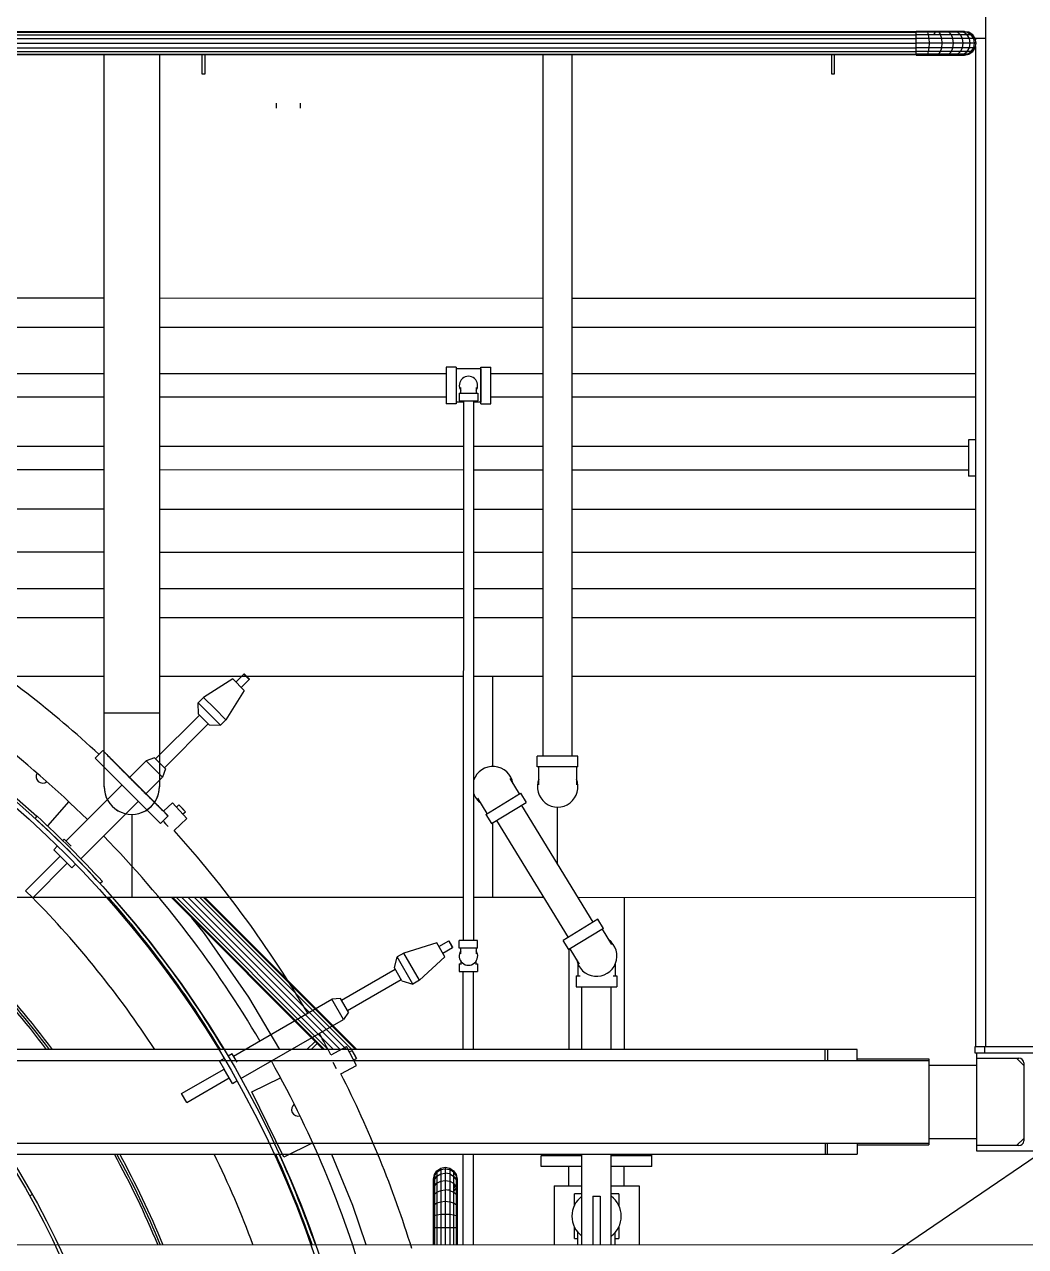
# Model space of a CAD drawing. Header units: metres. Extents: x 0 to 63075, y 0 to 44550.
# Drawn here: x 54306.4 to 54617.4, y 39124.4 to 39504 of the extents above; entities that cross this region are included whole.
import ezdxf

# ---------------------------------------------------------------- set-up
doc = ezdxf.new("R2010")
doc.units = ezdxf.units.M
doc.header["$LTSCALE"] = 75
for name, color, linetype in [('GSB', 7, 'Continuous'), ('ML6', 1, 'Continuous'), ('SDM', 7, 'Continuous'), ('SL1', 8, 'Continuous')]:
    doc.layers.add(name, color=color, linetype=linetype)
doc.styles.add('ROMANS', font='ROMANS.SHX')
doc.dimstyles.new('75___1-75', dxfattribs={"dimscale": 75, "dimtxt": 2.5, "dimasz": 2, "dimexe": 1.5, "dimexo": 1, "dimgap": 0.5, "dimtad": 1, "dimdec": 0, "dimzin": 12, "dimtxsty": 'ROMANS', "dimcen": 0, "dimclrd": 256, "dimclre": 256, "dimclrt": 3, "dimazin": 3, "dimtfac": 1, "dimtdec": 0, "dimtmove": 0, "dimatfit": 0, "dimfxl": 1, "dimlwd": -1, "dimlwe": -1, "dimarcsym": 0})

# ---------------------------------------------------------------- blocks, each defined once
blk = doc.blocks.new('A$C6bae614f')
at = {"layer": 'SL1'}
for p, q in [((377787.8, 40386), (377787.6, 35768.1)), ((373368.7, 37868.2), (377643.7, 37868)), ((373368.7, 37866.3), (377643.7, 37866.2)), ((377743.7, 37868), (377643.7, 37868)), ((377643.7, 37866.2), (377643.7, 37868)), ((377643.7, 37860.9), (377643.7, 37866.2)), ((377753, 37866.2), (377643.7, 37866.2)), ((377668, 37866.2), (377665.9, 37868)), ((377669.8, 37860.9), (377668, 37866.2)), ((377683, 37866.2), (377679.6, 37860.9)), ((377691.1, 37866.2), (377687.1, 37868)), ((377691.1, 37866.2), (377694.6, 37860.9)), ((377706, 37868), (377700.2, 37866.2)), ((377706, 37868), (377711.9, 37866.2)), ((377716.8, 37860.9), (377711.9, 37866.2)), ((377729.2, 37866.2), (377721.9, 37868)), ((377735.4, 37860.9), (377729.2, 37866.2)), ((377742.2, 37866.2), (377733.8, 37868)), ((377750.3, 37866.2), (377741.2, 37868)), ((377749.3, 37860.9), (377742.2, 37866.2)), ((377743.7, 37868), (377742.4, 37867.8)), ((377743.7, 37868), (377753, 37866.2)), ((377750.3, 37866.2), (377758, 37860.9)), ((377760.9, 37860.9), (377753, 37866.2)), ((373368.7, 37861), (377643.7, 37860.9)), ((373368.7, 37853.1), (377643.7, 37853)), ((373368.7, 37843.8), (377643.7, 37843.6)), ((377760.9, 37860.9), (377643.7, 37860.9)), ((377643.7, 37853), (377643.7, 37860.9)), ((377643.7, 37843.6), (377643.7, 37853)), ((377766.2, 37853), (377643.7, 37853)), ((377643.7, 37834.3), (377643.7, 37843.6)), ((377768.1, 37843.6), (377643.7, 37843.6)), ((377670.9, 37853), (377669.8, 37860.9)), ((377671.4, 37843.6), (377670.9, 37853)), ((377670.9, 37834.3), (377671.4, 37843.6)), ((377696.8, 37853), (377694.6, 37860.9)), ((377697.7, 37843.6), (377696.8, 37853)), ((377696.8, 37834.3), (377697.7, 37843.6)), ((377720.1, 37853), (377716.8, 37860.9)), ((377721.2, 37843.6), (377720.1, 37853)), ((377720.1, 37834.3), (377721.2, 37843.6)), ((377739.5, 37853), (377735.4, 37860.9)), ((377740.9, 37843.6), (377739.5, 37853)), ((377739.5, 37834.3), (377740.9, 37843.6)), ((377754.1, 37853), (377749.3, 37860.9)), ((377755.8, 37843.6), (377754.1, 37853)), ((377754.1, 37834.3), (377755.8, 37843.6)), ((377763.1, 37853), (377758, 37860.9)), ((377766.2, 37853), (377760.9, 37860.9)), ((377765, 37843.6), (377763.1, 37853)), ((377763.1, 37834.3), (377765, 37843.6)), ((377787.7, 37853.6), (377765.8, 37853.6)), ((377768.1, 37843.6), (377766.2, 37853)), ((377766.2, 37834.3), (377768.1, 37843.6)), ((377766.7, 37853.6), (377766.7, 37850.7)), ((373368.7, 37834.4), (377643.7, 37834.3)), ((373368.7, 37826.5), (377643.7, 37826.4)), ((373368.7, 37821.2), (377643.7, 37821.1)), ((377643.7, 37819.2), (373368.7, 37819.4)), ((375964.6, 36305.8), (375964.6, 37819.3)), ((376078.9, 37819.3), (376078.9, 36305.8)), ((376166.8, 37819.3), (376166.8, 37780.2)), ((376173.2, 37780.2), (376173.2, 37819.3)), ((376872.3, 36369.3), (376872.4, 37819.3)), ((376932.6, 36369.3), (376932.7, 37819.3)), ((377469.1, 37819.2), (377469.1, 37780.1)), ((377475.4, 37780.1), (377475.4, 37819.2)), ((377766.2, 37834.3), (377643.7, 37834.3)), ((377643.7, 37826.4), (377643.7, 37834.3)), ((377760.9, 37826.4), (377643.7, 37826.4)), ((377643.7, 37821.1), (377643.7, 37826.4)), ((377643.7, 37819.2), (377643.7, 37821.1)), ((377753, 37821.1), (377643.7, 37821.1)), ((377643.7, 37819.2), (377743.7, 37819.2)), ((377665.9, 37819.2), (377668, 37821.1)), ((377668, 37821.1), (377669.8, 37826.4)), ((377669.8, 37826.4), (377670.9, 37834.3)), ((377687.1, 37819.2), (377691.1, 37821.1)), ((377691.1, 37821.1), (377694.6, 37826.4)), ((377694.6, 37826.4), (377696.8, 37834.3)), ((377706, 37819.2), (377711.8, 37821.1)), ((377711.8, 37821.1), (377716.8, 37826.4)), ((377716.8, 37826.4), (377720.1, 37834.3)), ((377721.9, 37819.2), (377729.2, 37821.1)), ((377729.2, 37821.1), (377735.4, 37826.4)), ((377733.8, 37819.2), (377742.2, 37821.1)), ((377735.4, 37826.4), (377739.5, 37834.3)), ((377741.2, 37819.2), (377750.3, 37821.1)), ((377742.2, 37821.1), (377749.3, 37826.4)), ((377743.7, 37819.2), (377753, 37821.1)), ((377749.3, 37826.4), (377754.1, 37834.3)), ((377750.3, 37821.1), (377758, 37826.4)), ((377753, 37821.1), (377760.9, 37826.4)), ((377758, 37826.4), (377763.1, 37834.3)), ((377760.9, 37826.4), (377766.2, 37834.3)), ((377766.7, 37836.6), (377766.6, 35768.1)), ((376166.8, 37780.2), (376173.2, 37780.2)), ((377469.1, 37780.1), (377475.4, 37780.1)), ((376320.2, 37719.6), (376320.2, 37709.2)), ((376370.2, 37719.6), (376370.2, 37709.2)), ((375964.6, 37316), (373383.6, 37316)), ((376872.3, 37315.9), (376078.9, 37316)), ((377766.7, 37315.9), (376932.7, 37315.9)), ((375964.6, 37255.6), (373383.6, 37255.7)), ((376872.3, 37255.6), (376078.9, 37255.6)), ((377766.7, 37255.6), (376932.7, 37255.6)), ((375964.6, 37159.9), (373413.6, 37160)), ((376672, 37159.9), (376078.9, 37159.9)), ((376672, 37173.5), (376672, 37098.1)), ((376692.7, 37173.5), (376672, 37173.5)), ((376692.7, 37173.5), (376692.7, 37098.1)), ((376743.4, 37170.3), (376692.7, 37170.3)), ((376743.4, 37098.1), (376743.4, 37173.5)), ((376743.4, 37173.5), (376764, 37173.5)), ((376743.4, 37170.3), (376743.4, 37101.2)), ((376764, 37098.1), (376764, 37173.5)), ((376872.3, 37159.9), (376764, 37159.9)), ((377766.7, 37159.9), (376932.7, 37159.9)), ((376702.2, 37119.8), (376702.2, 37131.5)), ((376733.9, 37131.5), (376733.9, 37119.8)), ((375964.6, 37111.7), (373413.6, 37111.8)), ((376672, 37111.6), (376078.9, 37111.7)), ((376699, 37119.8), (376737.1, 37119.8)), ((376699, 37119.8), (376699, 37104)), ((376699, 37104), (376737.1, 37104)), ((376707.4, 37104), (376707.3, 35987.6)), ((376728.7, 37104), (376728.7, 35987.6)), ((376737.1, 37119.8), (376737.1, 37104)), ((376872.3, 37111.6), (376764, 37111.6)), ((377766.7, 37111.6), (376932.7, 37111.6)), ((376692.7, 37098.1), (376672, 37098.1)), ((376707.4, 37101.2), (376692.7, 37101.2)), ((376743.4, 37101.2), (376728.7, 37101.2)), ((376743.4, 37098.1), (376764, 37098.1)), ((373401.5, 37010), (375964.6, 37009.9)), ((376078.9, 37009.9), (376707.4, 37009.9)), ((376728.7, 37009.9), (376872.3, 37009.9)), ((376932.7, 37009.9), (377752.2, 37009.9)), ((377752.2, 37023.5), (377752.2, 36948)), ((377766.6, 37023.5), (377752.2, 37023.5)), ((373401.5, 36961.8), (375964.6, 36961.7)), ((376078.9, 36961.7), (376707.4, 36961.6)), ((376728.7, 36961.6), (376872.3, 36961.6)), ((376932.6, 36961.6), (377752.2, 36961.6)), ((377766.6, 36948), (377752.2, 36948)), ((373243, 36880.3), (375964.6, 36880.3)), ((376078.9, 36880.2), (376707.4, 36880.2)), ((376728.7, 36880.2), (376872.3, 36880.2)), ((376932.6, 36880.2), (377766.6, 36880.2)), ((373243, 36791.4), (375964.6, 36791.4)), ((376078.9, 36791.3), (376707.4, 36791.3)), ((376728.7, 36791.3), (376872.3, 36791.3)), ((376932.6, 36791.3), (377766.6, 36791.3)), ((373243, 36716.1), (375964.6, 36716)), ((376078.9, 36716), (376707.4, 36715.9)), ((376728.7, 36715.9), (376872.3, 36715.9)), ((376932.6, 36715.9), (377766.6, 36715.9)), ((373243, 36655.7), (375964.6, 36655.6)), ((376078.9, 36655.6), (376707.3, 36655.6)), ((376728.7, 36655.6), (376872.3, 36655.6)), ((376932.6, 36655.6), (377766.6, 36655.6)), ((373243, 36534.5), (375964.6, 36534.4)), ((376078.9, 36534.4), (376707.3, 36534.4)), ((376230.6, 36528.7), (376170.1, 36490.3)), ((376254.4, 36504.9), (376230.6, 36528.7)), ((376237.1, 36522.3), (376253.5, 36538.8)), ((376248, 36511.3), (376264.6, 36527.7)), ((376259, 36533.3), (376253.5, 36538.8)), ((376254.5, 36538.7), (376253.5, 36538.8)), ((376259.5, 36533.7), (376254.5, 36538.7)), ((376264.6, 36527.7), (376259, 36533.3)), ((376264.4, 36528.8), (376259.5, 36533.7)), ((376264.4, 36528.8), (376264.6, 36527.7)), ((376728.7, 36534.4), (376872.3, 36534.4)), ((376768.5, 36347.8), (376768.5, 36534.4)), ((376932.6, 36534.4), (377766.6, 36534.3)), ((376254.4, 36504.9), (376216.1, 36444.4)), ((376170.1, 36490.3), (376158.7, 36479.4)), ((376205.1, 36433), (376158.7, 36479.4)), ((376159.6, 36455.9), (376158.7, 36479.4)), ((376193.1, 36467.4), (376170.1, 36490.3)), ((376078.9, 36457.8), (375964.6, 36457.8)), ((376071, 36363.3), (376161.7, 36453.9)), ((376181.6, 36433.9), (376159.6, 36455.9)), ((376216.1, 36444.4), (376193.1, 36467.4)), ((376089, 36345.3), (376179.6, 36435.9)), ((376181.6, 36433.9), (376205.1, 36433)), ((376216.1, 36444.4), (376205.1, 36433)), ((375946, 36364.9), (375961.7, 36380.6)), ((376096.6, 36245.8), (375961.7, 36380.6)), ((376080.9, 36230.1), (375946, 36364.9)), ((376017.2, 36325.2), (376051.4, 36359.4)), ((376068.5, 36365.8), (376051.4, 36359.4)), ((376085.1, 36325.6), (376051.4, 36359.4)), ((376091.6, 36342.7), (376068.5, 36365.8)), ((376944.5, 36369.3), (376860.4, 36369.3)), ((376860.4, 36347.1), (376860.4, 36369.3)), ((376944.5, 36347.1), (376860.4, 36347.1)), ((376863.6, 36309.8), (376863.6, 36347.1)), ((376941.3, 36347.1), (376941.3, 36309.8)), ((376944.5, 36347.1), (376944.5, 36369.3)), ((375825.4, 36244.3), (375734.6, 36323.9)), ((376050.9, 36291.4), (376085.1, 36325.6)), ((376091.6, 36342.7), (376085.1, 36325.6)), ((376803.7, 36322.7), (376823.2, 36290.9)), ((375885.5, 36193.5), (376001.5, 36309.5)), ((375891.3, 36275), (375847.4, 36225)), ((375916.5, 36157), (376035.2, 36275.7)), ((376087.1, 36255.3), (376105.7, 36272.7)), ((376135.7, 36240.5), (376105.7, 36272.7)), ((376756.9, 36250.3), (376737.5, 36282)), ((376754.2, 36248.6), (376825.9, 36292.5)), ((376765.8, 36229.7), (376837.5, 36273.6)), ((376825.9, 36292.5), (376837.5, 36273.6)), ((375821.5, 36240.4), (375825.9, 36244.9)), ((376021.7, 36248.6), (376021.7, 36077.2)), ((376096.6, 36245.8), (376080.9, 36230.1)), ((376114.1, 36263.7), (376119.2, 36268.4)), ((376132.4, 36254.3), (376119.2, 36268.4)), ((376125.8, 36261.4), (376119.2, 36268.4)), ((376125.8, 36261.4), (376132.4, 36254.3)), ((376127.3, 36249.5), (376132.4, 36254.3)), ((376754.2, 36248.6), (376765.8, 36229.7)), ((376827.4, 36267.4), (376975.5, 36025.7)), ((376902.5, 36144.9), (376902.5, 36263.7)), ((375847.4, 36225), (375847.3, 36225)), ((376086.9, 36234.2), (376091.5, 36229.3)), ((376091.5, 36229.3), (376096.8, 36223.5)), ((376109.1, 36215.7), (376135.7, 36240.5)), ((376768.5, 36077.2), (376768.5, 36231.3)), ((376776, 36235.9), (376924.1, 35994.1)), ((375881.7, 36197.3), (375879, 36194.6)), ((375896.1, 36182.9), (375881.7, 36197.3)), ((375867.9, 36183.4), (375860.2, 36175.7)), ((375860.2, 36175.7), (375874.5, 36161.4)), ((375874.6, 36190.1), (375874.6, 36190.1)), ((375801.6, 36090.9), (375873.3, 36162.6)), ((375816.7, 36075.9), (375888.3, 36147.6)), ((375897.7, 36138.2), (375874.5, 36161.4)), ((375897.7, 36138.2), (375905.3, 36145.8)), ((375960.8, 36110), (375956.3, 36105.5)), ((373243, 36077.3), (376707.3, 36077.2)), ((375816.7, 36075.9), (375801.6, 36090.9)), ((376417.8, 35762.4), (376103, 36077.2)), ((376105.6, 36077.2), (376420.4, 35762.4)), ((376113.1, 36077.2), (376427.9, 35762.4)), ((376124.3, 36077.2), (376439.1, 35762.4)), ((376137.5, 36077.2), (376452.3, 35762.4)), ((376150.7, 36077.2), (376465.5, 35762.4)), ((376161.9, 36077.2), (376476.7, 35762.4)), ((376169.4, 36077.2), (376484.1, 35762.4)), ((376172, 36077.2), (376486.8, 35762.4)), ((376728.7, 36077.2), (376873.2, 36077.2)), ((376944, 36077.2), (377766.6, 36077.1)), ((377040.1, 36077.2), (377040.1, 35762.4)), ((376145.2, 36035), (376171.3, 36002.6)), ((376985.7, 36031.9), (376914, 35987.9)), ((376997.3, 36012.9), (376985.7, 36031.9)), ((376171.3, 36002.6), (376262.9, 35870.6)), ((376997.3, 36012.9), (376925.6, 35969)), ((376994.6, 36011.3), (377014, 35979.5)), ((376652.4, 35983.3), (376584, 35961.9)), ((376669.2, 35954.1), (376652.4, 35983.3)), ((376656.9, 35975.4), (376677.1, 35987.1)), ((376664.7, 35962), (376684.9, 35973.6)), ((376684.9, 35973.6), (376677.1, 35987.1)), ((376678, 35986.7), (376677.1, 35987.1)), ((376681.5, 35980.7), (376678, 35986.7)), ((376685, 35974.6), (376681.5, 35980.7)), ((376685, 35974.6), (376684.9, 35973.6)), ((376737, 35987.6), (376698.9, 35987.6)), ((376698.9, 35971.7), (376698.9, 35987.6)), ((376737, 35971.7), (376698.9, 35971.7)), ((376702.1, 35960), (376702.1, 35971.7)), ((376733.9, 35971.7), (376733.9, 35960)), ((376737, 35971.7), (376737, 35987.6)), ((376925.6, 35969), (376914, 35987.9)), ((376925.8, 35969.2), (376925.8, 35762.4)), ((376947.8, 35938.9), (376928.3, 35970.7)), ((376565, 35931.3), (376570.2, 35954.2)), ((376584, 35961.9), (376570.2, 35954.2)), ((376602.9, 35897.4), (376570.2, 35954.2)), ((376616.5, 35905.6), (376584, 35961.9)), ((376669.2, 35954.1), (376616.5, 35905.6)), ((376702.1, 35945.2), (376702.1, 35939.8)), ((376733.9, 35939.8), (376733.9, 35945.2)), ((376455.4, 35864.8), (376566.4, 35928.9)), ((376580.5, 35904.4), (376565, 35931.3)), ((376698.9, 35939.8), (376698.9, 35924)), ((376698.9, 35939.8), (376703.7, 35939.8)), ((376698.9, 35924), (376737, 35924)), ((376707.3, 35762.4), (376707.3, 35924)), ((376728.7, 35762.4), (376728.7, 35924)), ((376732.3, 35939.8), (376737, 35939.8)), ((376737, 35939.8), (376737, 35924)), ((376944.1, 35939.7), (376944.1, 35914.5)), ((377021.9, 35914.5), (377021.9, 35939.7)), ((376468.1, 35842.8), (376579.1, 35906.9)), ((376580.5, 35904.4), (376602.9, 35897.4)), ((376616.5, 35905.6), (376602.9, 35897.4)), ((376941, 35914.5), (376949, 35914.5)), ((376941, 35914.5), (376941, 35892.3)), ((376941, 35892.3), (377025, 35892.3)), ((376952.8, 35762.4), (376952.8, 35892.3)), ((377013.1, 35762.4), (377013.2, 35892.3)), ((377017, 35914.5), (377025, 35914.5)), ((377025, 35914.5), (377025, 35892.3)), ((376232.2, 35748.9), (376435.4, 35866.2)), ((376262.9, 35870.6), (376327.1, 35762.4)), ((376453.6, 35867.9), (376435.4, 35866.2)), ((376459.3, 35824.8), (376435.4, 35866.2)), ((376469.9, 35839.7), (376453.6, 35867.9)), ((376247.3, 35702.4), (376459.3, 35824.8)), ((376469.9, 35839.7), (376459.3, 35824.8)), ((376400.9, 35779.3), (376384, 35762.4)), ((376393, 35762.4), (376405.4, 35774.8)), ((376433.7, 35751.4), (376465.4, 35768.3)), ((376486.1, 35729.5), (376465.4, 35768.3)), ((377765.1, 35768.1), (377765.1, 35755.6)), ((377975.1, 35768.1), (377765.1, 35768.1)), ((377785.1, 35768.1), (377785.1, 35755.6)), ((373320.1, 35739.8), (377670.1, 35739.6)), ((377521.8, 35762.4), (373468.5, 35762.5)), ((376212.6, 35743.6), (376203.2, 35738.2)), ((376229.6, 35753.4), (376220.8, 35748.4)), ((376239.7, 35735.9), (376229.6, 35753.4)), ((376471.2, 35757.4), (376477.4, 35760.7)), ((376486.5, 35743.6), (376477.4, 35760.7)), ((376482, 35752.2), (376477.4, 35760.7)), ((376480.3, 35740.4), (376486.5, 35743.6)), ((376482, 35752.2), (376486.5, 35743.6)), ((377455.8, 35739.6), (377455.8, 35762.4)), ((377460.9, 35762.4), (377460.9, 35739.6)), ((377521.8, 35739.6), (377521.8, 35762.4)), ((377521.8, 35743.1), (377670.1, 35743.1)), ((377670.1, 35743.1), (377670.1, 35565.1)), ((377765.1, 35755.6), (377975.1, 35755.6)), ((377768.6, 35755.6), (377768.6, 35552.6)), ((377768.6, 35744.6), (377856.5, 35744.6)), ((377866.5, 35729.6), (377851.5, 35744.6)), ((376124.7, 35671.5), (376212.5, 35722.1)), ((376203.2, 35738.2), (376213.3, 35720.6)), ((376229.7, 35692.3), (376213.3, 35720.6)), ((376437.3, 35736), (376444.2, 35723.2)), ((376454, 35712.4), (376486.1, 35729.5)), ((377670.1, 35730.1), (377768.6, 35730.1)), ((377866.5, 35734.6), (377866.5, 35573.6)), ((376135.3, 35653.1), (376223.1, 35703.7)), ((376229.7, 35692.3), (376239, 35697.6)), ((376269.7, 35674.6), (376329.4, 35704)), ((376135.3, 35653.1), (376124.7, 35671.5)), ((376336, 35540), (376269.7, 35674.6)), ((373320.1, 35568.8), (377670.1, 35568.6)), ((376395.8, 35569.5), (376336, 35540)), ((377455.8, 35568.6), (377455.8, 35545.9)), ((377460.9, 35545.9), (377460.9, 35568.6)), ((377521.8, 35568.6), (377521.8, 35545.9)), ((377521.8, 35565.1), (377670.1, 35565.1)), ((377670.1, 35578.1), (377768.6, 35578.1)), ((377856.5, 35563.6), (377768.6, 35563.6)), ((377851.5, 35563.6), (377866.5, 35578.6)), ((373468.5, 35546), (377521.8, 35545.9)), ((376434.6, 35545.9), (376478.2, 35440.5)), ((376707.3, 35358.8), (376707.3, 35545.9)), ((376728.6, 35358.8), (376728.6, 35545.9)), ((376868.7, 35545.9), (376868.7, 35544.2)), ((376868.7, 35544.2), (376952.8, 35544.2)), ((376952.8, 35542.6), (376868.7, 35542.6)), ((376868.7, 35520.3), (376868.7, 35542.6)), ((376952.8, 35358.8), (376952.8, 35545.9)), ((377013.1, 35358.8), (377013.1, 35545.9)), ((377013.1, 35544.2), (377097.3, 35544.2)), ((377097.3, 35542.6), (377013.1, 35542.6)), ((377097.3, 35545.9), (377097.3, 35544.2)), ((377097.3, 35520.3), (377097.3, 35542.6)), ((377768.6, 35552.6), (377971.6, 35552.6)), ((376647.6, 35503.9), (376652.8, 35511.8)), ((376652.8, 35511.8), (376660.8, 35517.1)), ((376652.8, 35508.9), (376660.8, 35514)), ((376652.8, 35511.8), (376652.8, 35358.8)), ((376660.8, 35517.1), (376670.1, 35519)), ((376660.8, 35514), (376660.8, 35517.1)), ((376660.8, 35514), (376670.1, 35515.8)), ((376660.8, 35514), (376660.8, 35358.8)), ((376670.1, 35519), (376679.4, 35517.1)), ((376670.1, 35519), (376670.1, 35358.8)), ((376670.1, 35515.8), (376679.4, 35514)), ((376679.4, 35517.1), (376687.4, 35511.8)), ((376679.4, 35514), (376679.4, 35517.1)), ((376687.4, 35508.9), (376679.4, 35514)), ((376679.4, 35514), (376679.4, 35358.8)), ((376687.4, 35511.8), (376687.3, 35358.8)), ((376687.4, 35511.8), (376692.6, 35503.9)), ((376952.8, 35520.3), (376868.7, 35520.3)), ((376925.8, 35480.2), (376925.8, 35520.3)), ((377097.3, 35520.3), (377013.1, 35520.3)), ((377040.1, 35480.2), (377040.1, 35520.3)), ((376645.7, 35494.6), (376647.6, 35503.9)), ((376645.7, 35492.1), (376647.6, 35501.2)), ((376645.7, 35494.6), (376645.7, 35492.1)), ((376645.7, 35484.7), (376647.6, 35493.1)), ((376645.7, 35358.8), (376645.7, 35492.1)), ((376647.6, 35501.2), (376652.8, 35508.9)), ((376647.6, 35501.2), (376647.6, 35503.9)), ((376647.6, 35501.2), (376647.6, 35358.8)), ((376647.6, 35493.1), (376652.8, 35500.2)), ((376647.6, 35480.1), (376652.8, 35486.2)), ((376652.8, 35500.2), (376660.8, 35505)), ((376652.8, 35486.2), (376660.8, 35490.4)), ((376660.8, 35505), (376670.1, 35506.6)), ((376660.8, 35490.4), (376670.1, 35491.8)), ((376679.4, 35505), (376670.1, 35506.6)), ((376670.1, 35491.8), (376679.4, 35490.4)), ((376679.4, 35505), (376687.4, 35500.2)), ((376679.4, 35490.4), (376687.4, 35486.2)), ((376687.4, 35508.9), (376692.6, 35501.2)), ((376687.4, 35500.2), (376692.6, 35493.1)), ((376687.4, 35486.2), (376692.6, 35480.1)), ((376692.6, 35503.9), (376694.5, 35494.6)), ((376692.6, 35501.2), (376692.6, 35503.9)), ((376692.6, 35501.2), (376694.5, 35492.1)), ((376692.6, 35501.2), (376692.6, 35493.1)), ((376692.6, 35493.1), (376692.6, 35358.8)), ((376692.6, 35493.1), (376694.5, 35484.7)), ((376694.5, 35492.1), (376694.5, 35494.6)), ((376694.5, 35492.1), (376694.5, 35358.8)), ((375810.2, 35459.6), (375815.7, 35462.8)), ((376645.7, 35472.8), (376647.6, 35480.1)), ((376645.7, 35456.9), (376647.6, 35462.7)), ((376647.6, 35462.7), (376652.8, 35467.7)), ((376652.8, 35467.7), (376660.8, 35471)), ((376660.8, 35471), (376670.1, 35472.1)), ((376679.4, 35471), (376670.1, 35472.1)), ((376679.4, 35472), (376676.2, 35471.4)), ((376679.4, 35471), (376687.4, 35467.7)), ((376690.7, 35482.3), (376687.4, 35477.3)), ((376691.5, 35481.3), (376687.4, 35475.2)), ((376692.6, 35476.3), (376687.4, 35469.1)), ((376692.6, 35462.7), (376687.4, 35467.7)), ((376692.6, 35465.4), (376691.4, 35463.9)), ((376692.6, 35480.1), (376694.5, 35472.8)), ((376692.6, 35462.7), (376694.5, 35456.9)), ((376895, 35480.2), (376952.8, 35480.2)), ((376895, 35480.2), (376895, 35358.8)), ((376952.8, 35463.6), (376937, 35463.6)), ((376937, 35439.9), (376937, 35463.6)), ((377013.1, 35480.2), (377071, 35480.2)), ((377028.9, 35463.6), (377013.1, 35463.6)), ((377028.9, 35463.6), (377028.9, 35439.9)), ((377071, 35480.2), (377071, 35358.8)), ((376478.2, 35440.5), (376505.4, 35358.9)), ((376645.7, 35438), (376647.6, 35442)), ((376647.6, 35442), (376652.8, 35445.4)), ((376652.8, 35445.4), (376660.8, 35447.7)), ((376660.8, 35447.7), (376670.1, 35448.5)), ((376670.1, 35448.5), (376679.4, 35447.7)), ((376679.4, 35447.7), (376687.4, 35445.4)), ((376687.4, 35445.4), (376692.6, 35442)), ((376692.6, 35442), (376694.5, 35438)), ((376975.5, 35459.1), (376990.5, 35459.1)), ((376975.5, 35459.1), (376975.5, 35358.8)), ((376990.5, 35459.1), (376990.5, 35358.8)), ((376645.7, 35416.8), (376647.6, 35418.9)), ((376647.6, 35418.9), (376652.8, 35420.7)), ((376652.8, 35420.7), (376660.8, 35421.8)), ((376660.8, 35421.8), (376670.1, 35422.2)), ((376670.1, 35422.2), (376679.4, 35421.8)), ((376679.4, 35421.8), (376687.4, 35420.7)), ((376687.4, 35420.7), (376692.6, 35418.9)), ((376692.6, 35418.9), (376694.5, 35416.8)), ((376645.7, 35394.6), (376694.5, 35394.6)), ((376937, 35371.7), (376937, 35395.4)), ((377028.9, 35395.4), (377028.9, 35371.7)), ((376937, 35371.7), (376944.2, 35371.7)), ((376944.2, 35358.8), (376944.2, 35384.4)), ((377021.7, 35358.8), (377021.7, 35384.4)), ((377021.7, 35371.7), (377028.9, 35371.7)), ((371508.3, 35359), (387560.3, 35358.5))]:
    blk.add_line(p, q, dxfattribs=at)
for radius in [2150, 2140.5, 1656.3, 1650]:
    blk.add_circle((374370.1, 34654.2), radius, dxfattribs=at)
for centre, radius, start, end in [((376718, 37135.8), 19, 326.4408, 213.5554), ((374370.1, 34654.2), 2337.1, 47.3367, 56.9195), ((374370.1, 34654.2), 2222.8, 45.4353, 59.2043), ((376768.5, 36305.8), 42, 9.0913, 161.2862), ((375837.2, 36327), 13.5, 148.0867, 309.4096), ((376902.5, 36305.8), 42, 157.5869, 22.4094), ((376021.7, 36305.8), 57.2, 179.4622, 0.534), ((376021.7, 36305.8), 57.1, 179.9981, 359.9981), ((376768.5, 36305.8), 42, 198.71, 233.9137), ((374370.1, 34654.2), 2156.3, 42.4629, 47.5334), ((374370.1, 34654.2), 2150, 42.4554, 47.5408), ((374370.1, 34654.2), 2222.8, 30.4353, 44.2043), ((374370.1, 34654.2), 2337.1, 30.4139, 41.9195), ((374370.1, 34654.2), 1845.2, 36.911, 50.4582), ((374370.1, 34654.2), 1850, 36.8003, 50.2799), ((374370.1, 34654.2), 1855, 36.6849, 50.0944), ((374370.1, 34654.2), 2028.5, 33.1144, 44.5464), ((374370.1, 34654.2), 2143.5, 31.1313, 41.5941), ((374370.1, 34654.2), 2150, 31.0267, 41.4405), ((376983, 35955.8), 42, 189.0913, 53.9137), ((376718, 35955.8), 19.1, 146.4408, 33.5554), ((374370.1, 34654.2), 2337.1, 27.9982, 29.2431), ((377856.5, 35734.6), 10, 359.9981, 89.9981), ((374370.1, 34654.2), 2222.8, 15.4353, 29.2043), ((374370.1, 34654.2), 2337.1, 17.3367, 26.9195), ((376365.6, 35638.3), 13.5, 125.5857, 286.9106), ((377856.5, 35573.6), 10, 269.9981, 359.9981), ((374370.1, 34654.2), 1845.2, 22.4492, 28.8974), ((374370.1, 34654.2), 1850, 22.3883, 28.816), ((374370.1, 34654.2), 1855, 22.3247, 28.7311), ((374370.1, 34654.2), 2028.5, 20.3261, 26.0772), ((374370.1, 34654.2), 2143.5, 19.1914, 24.582), ((374370.1, 34654.2), 2150, 19.1311, 24.5028), ((376983, 35417.7), 51.1, 126.2116, 233.7846), ((376983, 35417.7), 51.1, 306.2116, 53.7846)]:
    blk.add_arc(centre, radius, start, end, dxfattribs=at)
blk.add_rational_spline([(375961.7, 36380.6), (375996.6, 36345.1), (376015.2, 36326.4), (376028.8, 36312.8), (376042.4, 36299.2), (376061, 36280.7), (376096.6, 36245.8)], [0.0216088236678, 0.0382600501003, 0.0549112765328, 0.0715625029653, 0.0549112765407, 0.0382600501161, 0.0216088236914], degree=3, knots=[0, 0, 0, 0, 0.5, 0.5, 0.5, 1, 1, 1, 1], dxfattribs=at)
blk = doc.blocks.new('zw$15D4')
at = {"layer": 'ML6', "xscale": 0.2502808837766805, "yscale": 0.2502808837766805, "zscale": 0.2502808837766805}
blk.add_blockref('A$C6bae614f', (-85544.74, -3177.34), dxfattribs=at)

msp = doc.modelspace()

# ---------------------------------------------------------------- block references
at = {"layer": 'GSB', "xscale": 0.6000000000000068, "yscale": 0.6000000000000068, "zscale": 0.6000000000000068}
msp.add_blockref('zw$15D4', (49200, 35721.63), dxfattribs=at)

# ---------------------------------------------------------------- leaders
at = {"layer": 'SDM'}
msp.add_leader([(52766.71, 37891.88), (59453.13, 42438.72), (62243.43, 42438.72)], dimstyle='75___1-75', override={"dimtad": 0}, dxfattribs=at)

doc.saveas('drawing.dxf')
